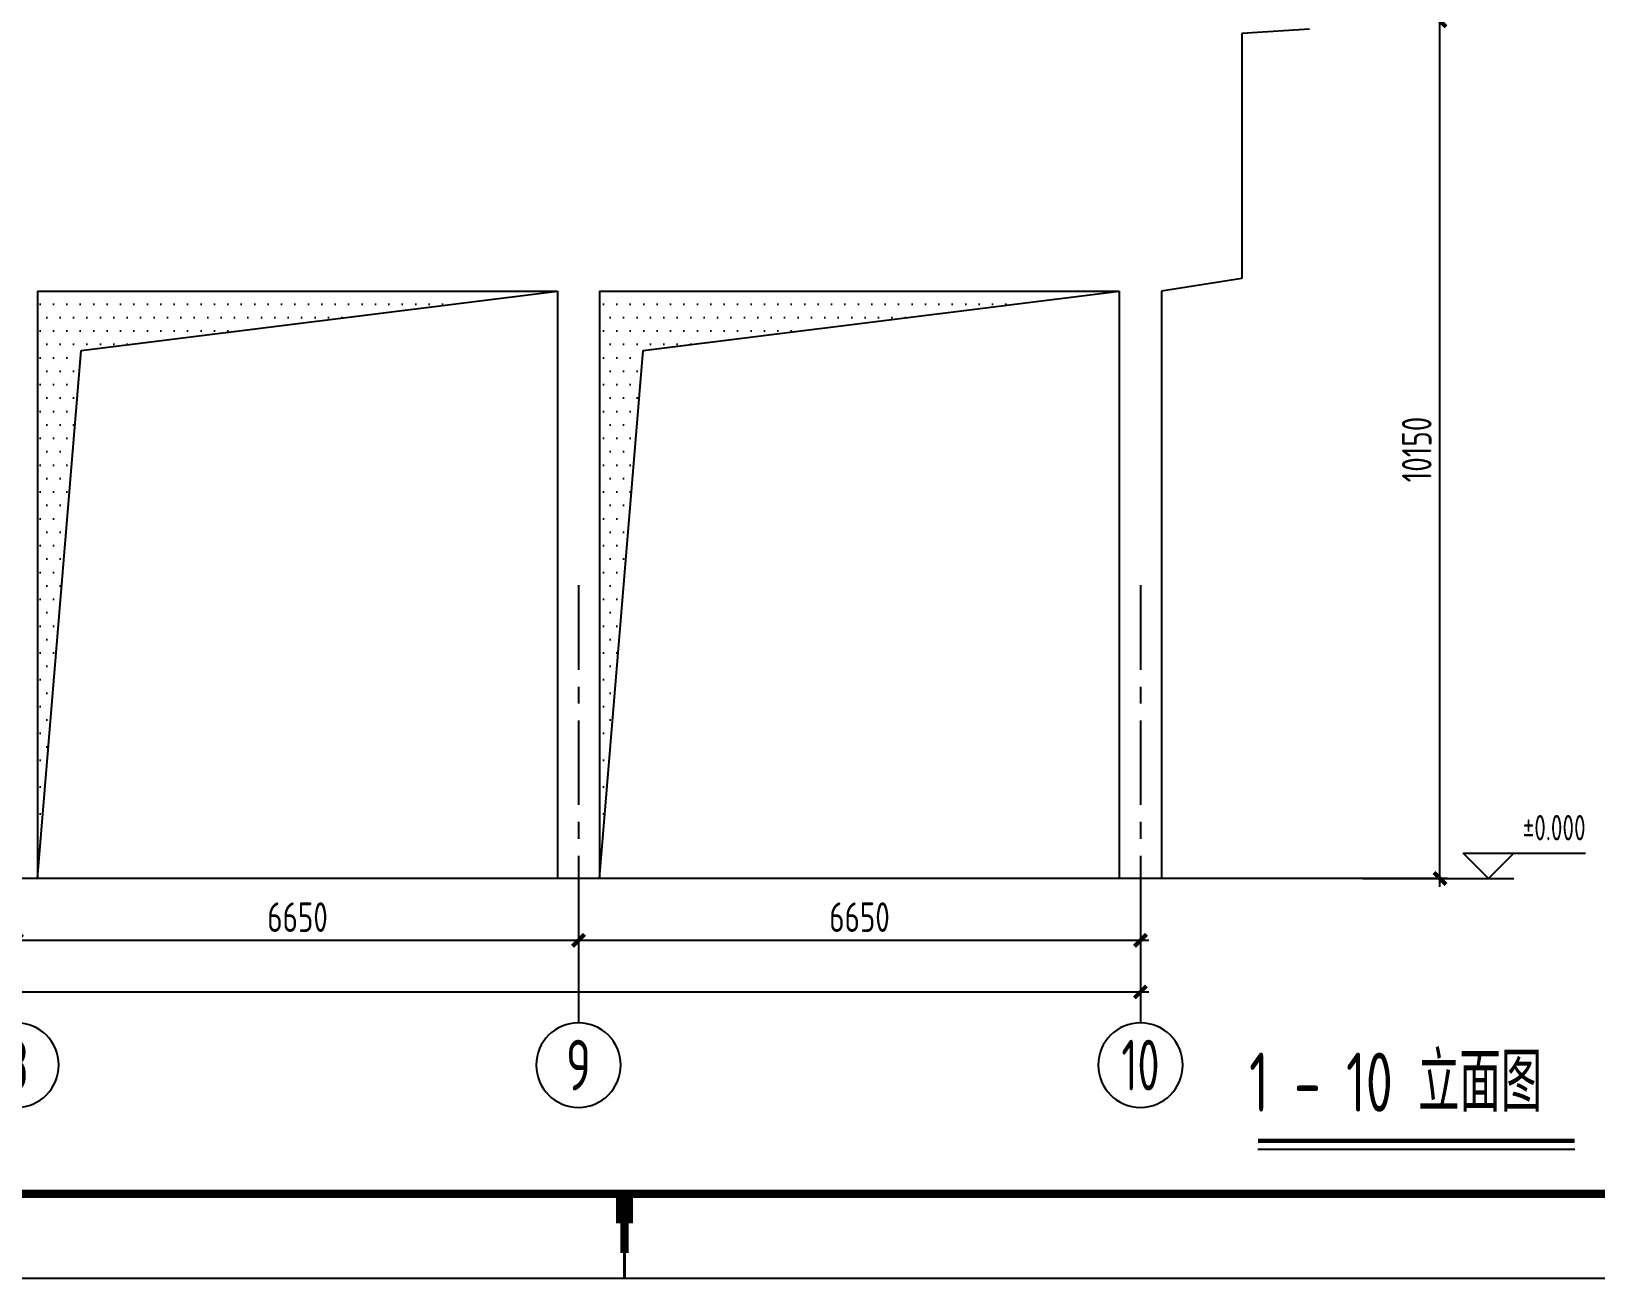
# Model space of a CAD drawing. Extents: x 665703 to 1047784, y -160603 to 92239.
# Drawn here: x 800069 to 818581, y -23325 to -8550 of the extents above; entities that cross this region are included whole.
import ezdxf
from ezdxf.enums import TextEntityAlignment as Align

# ---------------------------------------------------------------- set-up
doc = ezdxf.new("R2010")
doc.units = 0
doc.header["$LTSCALE"] = 800
doc.linetypes.add('CENTER', pattern=[2, 1.25, -0.25, 0.25, -0.25])
doc.layers.get('0').update_dxf_attribs({"linetype": 'CONTINUOUS'})
doc.layers.get('Defpoints').update_dxf_attribs({"linetype": 'CONTINUOUS'})
for name, color, linetype in [('AXIS', 4, 'CENTER'), ('DIM', 2, 'CONTINUOUS'), ('HATCH', 254, 'CONTINUOUS'), ('NUM', 7, 'CONTINUOUS'), ('THIN', 7, 'CONTINUOUS'), ('TK', 7, 'CONTINUOUS'), ('中粗', 3, 'CONTINUOUS'), ('细线', 7, 'CONTINUOUS')]:
    doc.layers.add(name, color=color, linetype=linetype)
doc.styles.add('TSSD_Axis', font='tssdeng.shx', dxfattribs={"width": 0.7, "bigfont": 'tssdchn.shx'})
doc.styles.add('TSSD_Dimension', font='Tssdeng.shx', dxfattribs={"width": 0.75, "bigfont": 'hztxt.shx'})
doc.styles.add('TSSD_Label', font='Tssdeng.shx', dxfattribs={"width": 0.7, "bigfont": 'hztxt.shx'})
doc.styles.add('TSSD_Norm', font='Tssdeng.shx', dxfattribs={"bigfont": 'hztxt.shx'})
doc.dimstyles.new('TSSD_100_100', dxfattribs={"dimtxt": 350, "dimasz": 100, "dimexe": 100, "dimexo": 250, "dimgap": 100, "dimtad": 1, "dimdec": 0, "dimzin": 0, "dimdsep": 46, "dimtxsty": 'TSSD_Dimension', "dimblk": 'ARCHTICK', "dimcen": 0, "dimdle": 100, "dimclrt": 7, "dimadec": 0, "dimazin": 0, "dimtfac": 1, "dimtdec": 0, "dimtix": 1, "dimtmove": 2, "dimatfit": 3, "dimldrblk": 'ARCHTICK', "dimfxl": 0, "dimtolj": 1, "dimtzin": 0, "dimarcsym": 0})
pattern_1 = [(0, (682855.72, -36543.73), (79.375, 158.75), [0, -158.75])]

# ---------------------------------------------------------------- blocks, each defined once
blk = doc.blocks.new('ts_axno')
at = {"color": 0, "linetype": 'ByBlock', "lineweight": -2}
blk.add_circle((0, 0), 0.5, dxfattribs=at)
at = {"color": 0, "linetype": 'ByBlock', "lineweight": -2, "style": 'TSSD_Axis', "width": 0.7}
blk.add_attdef('A', text='', height=0.6, dxfattribs=at).set_placement((0, 0), align=Align.MIDDLE_CENTER)
blk = doc.blocks.new('_ArchTick')
at = {"color": 0, "const_width": 0.5}
blk.add_lwpolyline([(-0.71, -0.71), (0.71, 0.71)], dxfattribs=at)
blk = doc.blocks.new('*D31')
at = {"layer": 'Defpoints', "color": 0, "transparency": 16777216}
for p in [(806544, -18575), (813194, -18575), (806544, -19309)]:
    blk.add_point(p, dxfattribs=at)
at = {"layer": 'DIM', "color": 0, "lineweight": -2, "transparency": 16777216}
for p, q in [((806544, -18825), (806544, -19409)), ((813194, -18825), (813194, -19409)), ((813294, -19309), (806444, -19309))]:
    blk.add_line(p, q, dxfattribs=at)
at = {"layer": 'DIM', "color": 0, "lineweight": -2, "transparency": 16777216, "xscale": 100, "yscale": 100, "zscale": 100, "rotation": 180}
blk.add_blockref('_ArchTick', (806544, -19309), dxfattribs=at)
at = {"layer": 'DIM', "color": 0, "lineweight": -2, "transparency": 16777216, "xscale": 100, "yscale": 100, "zscale": 100}
blk.add_blockref('_ArchTick', (813194, -19309), dxfattribs=at)
at = {"layer": 'DIM', "color": 7, "transparency": 16777216, "insert": (809869, -19034), "char_height": 350, "attachment_point": 5, "style": 'TSSD_Dimension'}
blk.add_mtext('\\A1;6650', dxfattribs=at)
blk = doc.blocks.new('*D32')
at = {"layer": 'Defpoints', "color": 0, "transparency": 16777216}
for p in [(799894, -18575), (806544, -18575), (799894, -19309)]:
    blk.add_point(p, dxfattribs=at)
at = {"layer": 'DIM', "color": 0, "lineweight": -2, "transparency": 16777216}
for p, q in [((799894, -18825), (799894, -19409)), ((806544, -18825), (806544, -19409)), ((806644, -19309), (799794, -19309))]:
    blk.add_line(p, q, dxfattribs=at)
at = {"layer": 'DIM', "color": 0, "lineweight": -2, "transparency": 16777216, "xscale": 100, "yscale": 100, "zscale": 100, "rotation": 180}
blk.add_blockref('_ArchTick', (799894, -19309), dxfattribs=at)
at = {"layer": 'DIM', "color": 0, "lineweight": -2, "transparency": 16777216, "xscale": 100, "yscale": 100, "zscale": 100}
blk.add_blockref('_ArchTick', (806544, -19309), dxfattribs=at)
at = {"layer": 'DIM', "color": 7, "transparency": 16777216, "insert": (803219, -19034), "char_height": 350, "attachment_point": 5, "style": 'TSSD_Dimension'}
blk.add_mtext('\\A1;6650', dxfattribs=at)
blk = doc.blocks.new('*D40')
at = {"layer": 'Defpoints', "color": 0, "transparency": 16777216}
for p in [(773194, -18575), (813194, -18575), (813194, -19918)]:
    blk.add_point(p, dxfattribs=at)
at = {"layer": 'DIM', "color": 0, "lineweight": -2, "transparency": 16777216}
for p, q in [((773194, -18825), (773194, -20018)), ((813194, -18825), (813194, -20018)), ((773094, -19918), (813294, -19918))]:
    blk.add_line(p, q, dxfattribs=at)
at = {"layer": 'DIM', "color": 0, "lineweight": -2, "transparency": 16777216, "xscale": 100, "yscale": 100, "zscale": 100, "rotation": 180}
blk.add_blockref('_ArchTick', (773194, -19918), dxfattribs=at)
at = {"layer": 'DIM', "color": 0, "lineweight": -2, "transparency": 16777216, "xscale": 100, "yscale": 100, "zscale": 100}
blk.add_blockref('_ArchTick', (813194, -19918), dxfattribs=at)
at = {"layer": 'DIM', "color": 7, "transparency": 16777216, "insert": (793194, -19643), "char_height": 350, "attachment_point": 5, "style": 'TSSD_Dimension'}
blk.add_mtext('\\A1;40000', dxfattribs=at)
blk = doc.blocks.new('*D79')
at = {"layer": 'Defpoints', "color": 0, "transparency": 16777216}
for p in [(815576, -8425), (816738, -8425), (815576, -18575)]:
    blk.add_point(p, dxfattribs=at)
at = {"layer": 'DIM', "color": 0, "lineweight": -2, "transparency": 16777216}
for p, q in [((816738, -18675), (816738, -8325)), ((815826, -8425), (816838, -8425)), ((815826, -18575), (816838, -18575))]:
    blk.add_line(p, q, dxfattribs=at)
at = {"layer": 'DIM', "color": 0, "lineweight": -2, "transparency": 16777216, "xscale": 100, "yscale": 100, "zscale": 100}
for p, rotation in [((816738, -8425), 90), ((816738, -18575), 270)]:
    blk.add_blockref('_ArchTick', p, dxfattribs=dict(at, rotation=rotation))
at = {"layer": 'DIM', "color": 7, "transparency": 16777216, "insert": (816463, -13500), "char_height": 350, "attachment_point": 5, "rotation": 90, "style": 'TSSD_Dimension'}
blk.add_mtext('\\A1;10150', dxfattribs=at)
blk = doc.blocks.new('MI')
at = {"layer": 'TK'}
for points, const_width in [([(42050, 1000), (42050, 650)], 200), ([(42050, 1000), (42050, 300)], 100), ([(42050, 0), (42050, 1000)], 35)]:
    blk.add_lwpolyline(points, dxfattribs=dict(at, const_width=const_width))

msp = doc.modelspace()

# ---------------------------------------------------------------- hatches: boundary and pattern name
at = {"layer": 'HATCH'}
h = msp.add_hatch(dxfattribs=at)
h.set_pattern_fill('DOTS', color=256, scale=100, style=0)
h.set_pattern_definition(pattern_1)
h.paths.add_polyline_path([(800143.5, -11625.5), (800143.5, -18575.5), (800658.7, -12330), (806293.5, -11625.5)])
h = msp.add_hatch(dxfattribs=at)
h.set_pattern_fill('DOTS', color=256, scale=100, style=0)
h.set_pattern_definition(pattern_1)
h.paths.add_polyline_path([(807308.7, -12330), (812943.5, -11625.5), (806793.5, -11625.5), (806793.5, -18575.5)])

# ---------------------------------------------------------------- linework, layer by layer
at = {"layer": 'AXIS'}
for p, q in [((806543.5, -15106.5), (806543.5, -18575.5)), ((813193.5, -15106.5), (813193.5, -18575.5))]:
    msp.add_line(p, q, dxfattribs=at)
at = {"layer": 'NUM'}
for p, q in [((806543.5, -18575.5), (806543.5, -20284.9)), ((813193.5, -18575.5), (813193.5, -20284.9))]:
    msp.add_line(p, q, dxfattribs=at)
msp.add_lwpolyline([(814583, -21681.7, 50, 50, 0), (818332.8, -21681.7, 50, 50, 0)], format="xyseb", dxfattribs=at)
msp.add_lwpolyline([(814583, -21781.7), (818332.8, -21781.7)], dxfattribs=at)
at = {"layer": 'THIN'}
for p, q in [((817312.6, -18575.5), (817012.6, -18275.5)), ((817012.6, -18275.5), (817612.6, -18275.5)), ((817312.6, -18575.5), (817612.6, -18275.5)), ((817612.6, -18275.5), (818461.4, -18275.5)), ((816838.4, -18575.5), (817612.6, -18575.5)), ((817312.6, -18575.5), (817312.6, -18575.5))]:
    msp.add_line(p, q, dxfattribs=at)
at = {"layer": 'TK', "color": 2}
msp.add_lwpolyline([(849137.2, 36092.7), (765037.2, 36092.7), (765037.2, -23307.3), (849137.2, -23307.3)], close=True, dxfattribs=at)
at = {"layer": 'TK', "color": 2, "const_width": 100}
msp.add_lwpolyline([(767537.2, 35092.7), (848137.2, 35092.7), (848137.2, -22307.3), (767537.2, -22307.3)], close=True, dxfattribs=at)
at = {"layer": '中粗'}
for p, q in [((815193.5, -8525.5), (814393.5, -8575.5)), ((814393.5, -8575.5), (814393.5, -11475.5)), ((814393.5, -11475.5), (813443.5, -11625.5)), ((800143.5, -11625.5), (800143.5, -18575.5)), ((800143.5, -11625.5), (806293.5, -11625.5)), ((806293.5, -11625.5), (806293.5, -18575.5)), ((806793.5, -11625.5), (806793.5, -18575.5)), ((806793.5, -11625.5), (812943.5, -11625.5)), ((812943.5, -11625.5), (812943.5, -18575.5)), ((813443.5, -11625.5), (813443.5, -18575.5)), ((816827, -18575.5), (770969.4, -18575.5))]:
    msp.add_line(p, q, dxfattribs=at)
at = {"layer": '细线'}
for p, q in [((800658.7, -12330), (806293.5, -11625.5)), ((807308.7, -12330), (812943.5, -11625.5)), ((800143.5, -18575.5), (800658.7, -12330)), ((806793.5, -18575.5), (807308.7, -12330))]:
    msp.add_line(p, q, dxfattribs=at)

# ---------------------------------------------------------------- block references
at = {"layer": 'NUM'}
ref = msp.add_blockref('ts_axno', (799893.5, -20784.9), dxfattribs=dict(at, xscale=-1000, yscale=1000, zscale=1000, rotation=180))
ref.add_attrib('8', '8', dxfattribs={"height": 600, "style": 'TSSD_Axis', "width": 0.7}).set_placement((799893.5, -20784.9), align=Align.MIDDLE_CENTER)
ref = msp.add_blockref('ts_axno', (806543.5, -20784.9), dxfattribs=dict(at, xscale=-1000, yscale=1000, zscale=1000, rotation=180))
ref.add_attrib('9', '9', dxfattribs={"height": 600, "style": 'TSSD_Axis', "width": 0.7}).set_placement((806543.5, -20784.9), align=Align.MIDDLE_CENTER)
ref = msp.add_blockref('ts_axno', (813193.5, -20784.9), dxfattribs=dict(at, xscale=-1000, yscale=1000, zscale=1000, rotation=180))
ref.add_attrib('10', '10', dxfattribs={"height": 600, "style": 'TSSD_Axis', "width": 0.666667}).set_placement((813193.5, -20784.9), align=Align.MIDDLE_CENTER)
at = {"layer": 'TK', "color": 2}
msp.add_blockref('MI', (765037.2, -23307.3), dxfattribs=at)

# ---------------------------------------------------------------- texts
at = {"layer": 'NUM', "style": 'TSSD_Norm', "width": 0.7}
msp.add_text('1 - 10 立面图', height=700, dxfattribs=at).set_placement((814478.9, -21547.2), align=Align.BOTTOM_LEFT)
at = {"layer": 'THIN', "style": 'TSSD_Label', "width": 0.7}
msp.add_text('±0.000', height=300, dxfattribs=at).set_placement((818461.4, -18215.5), align=Align.BOTTOM_RIGHT)

# ---------------------------------------------------------------- dimensions: what is measured, and where the dimension line sits
at = {"layer": 'DIM'}
dim = msp.add_linear_dim(base=(816738.4, -8425.5), p1=(815576.5, -18575.5), p2=(815576.5, -8425.5), angle=90, dimstyle='TSSD_100_100', dxfattribs=at)
dim.commit()
dim.dimension.update_dxf_attribs({"geometry": '*D79', "text_midpoint": (816463.4, -13500.5)})
for base, p1, p2, picture, middle in [((813193.5, -19918.4), (773193.5, -18575.5), (813193.5, -18575.5), '*D40', (793193.5, -19643.4)), ((799893.5, -19308.8), (806543.5, -18575.5), (799893.5, -18575.5), '*D32', (803218.5, -19033.8)), ((806543.5, -19308.8), (813193.5, -18575.5), (806543.5, -18575.5), '*D31', (809868.5, -19033.8))]:
    dim = msp.add_linear_dim(base=base, p1=p1, p2=p2, dimstyle='TSSD_100_100', dxfattribs=at)
    dim.commit()
    dim.dimension.update_dxf_attribs({"geometry": picture, "text_midpoint": middle})

doc.saveas('drawing.dxf')
